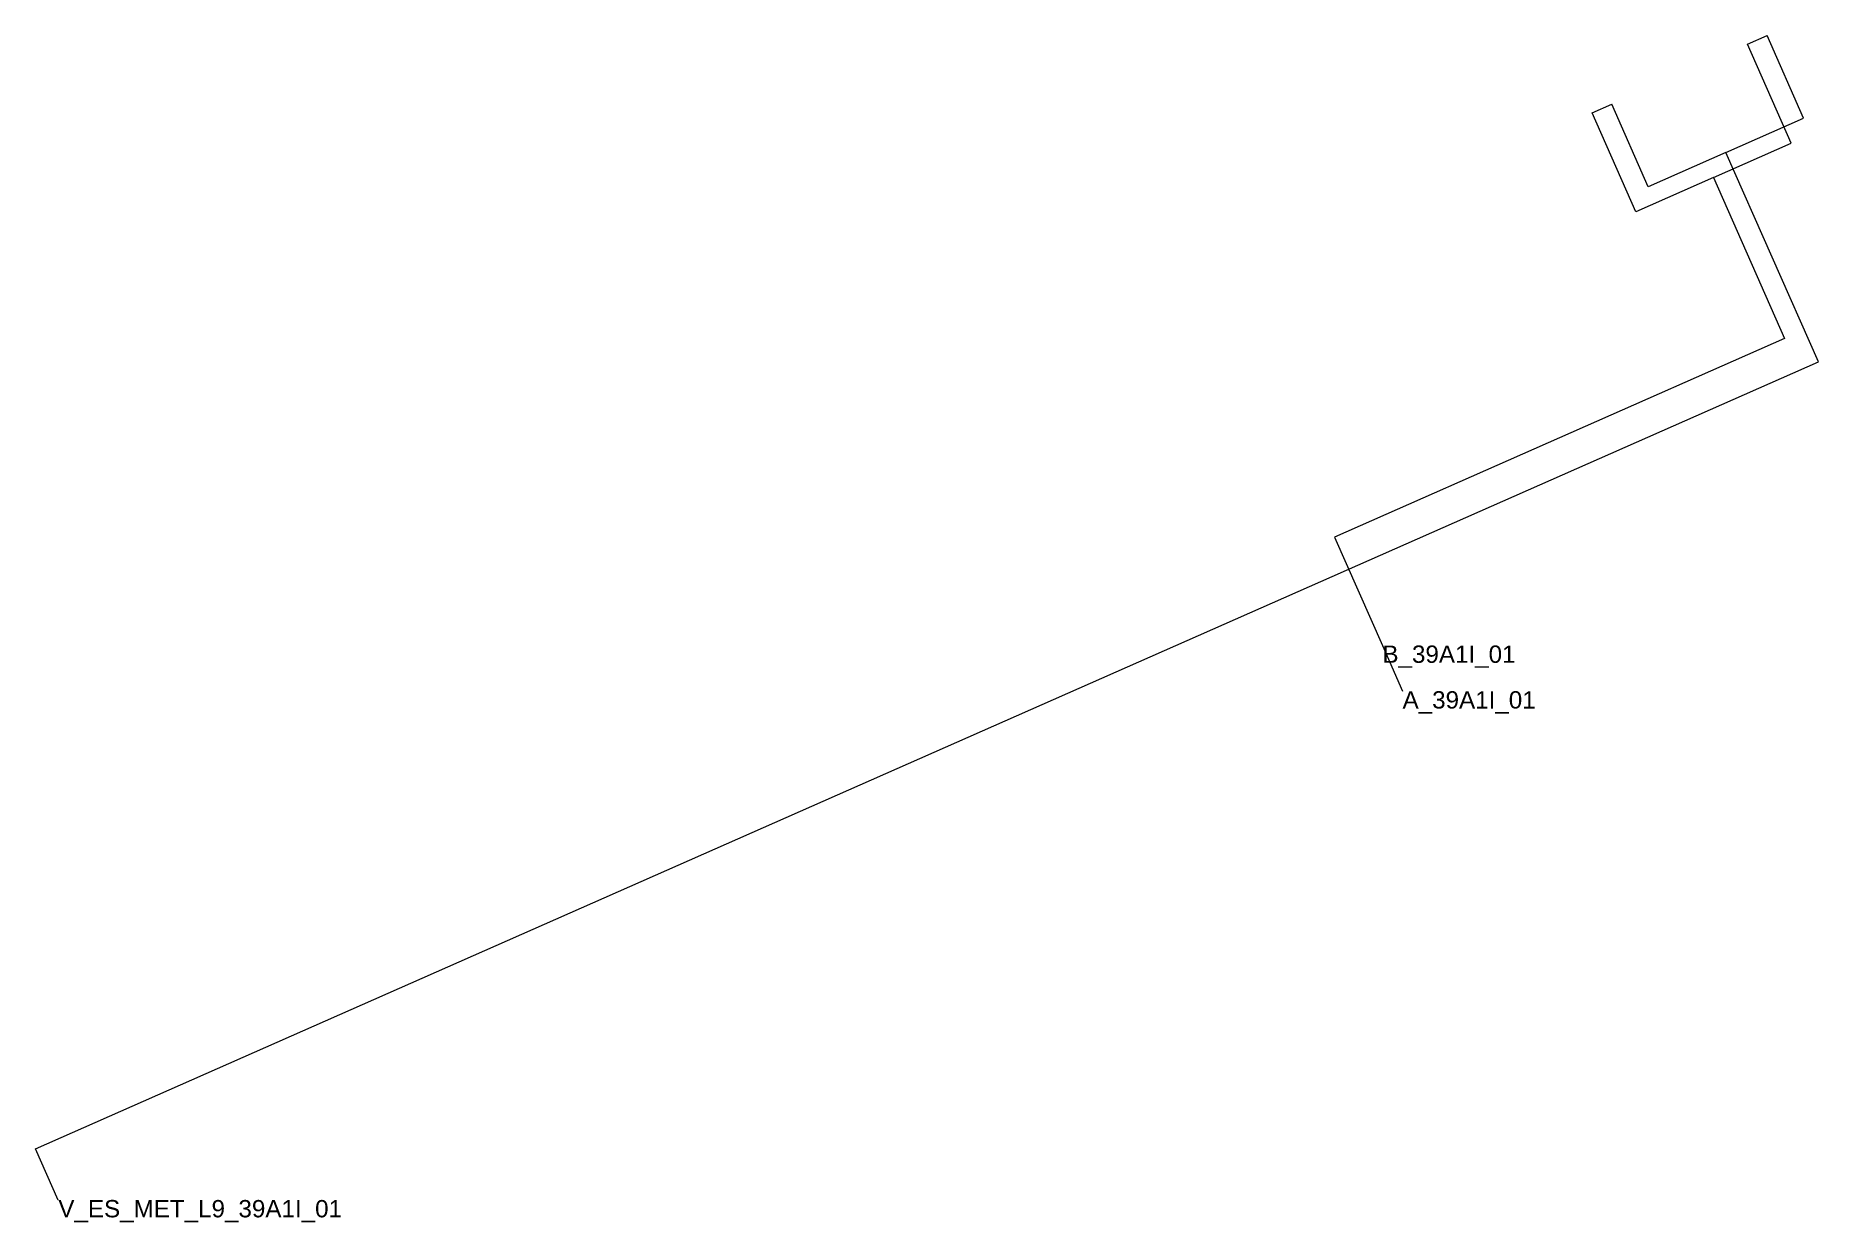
# Model space of a CAD drawing. Header units: metres. Extents: x 422176.4 to 422227.9, y 4571147.3 to 4571181.6.
import ezdxf
from ezdxf.enums import TextEntityAlignment as Align

# ---------------------------------------------------------------- set-up
doc = ezdxf.new("R2010")
doc.units = ezdxf.units.M
doc.header["$MEASUREMENT"] = 0
for name, color, linetype, lineweight, true_color in [('01_A_AccesTren_t', 40, 'Continuous', 0, 0xffd600), ('01_C_AccesExt_t', 251, 'Continuous', 0, 0x646464), ('01_I_AscensorD_l', 251, 'Continuous', 0, 0x646464), ('01_I_BarreraTarifaria_t', 251, 'Continuous', 0, 0x646464), ('01_I_HoritzontalD_l', 251, 'Continuous', 0, 0x646464)]:
    doc.layers.add(name, color=color, linetype=linetype, lineweight=lineweight, true_color=true_color)
doc.styles.add('Style-Arial', font='arial.ttf')

msp = doc.modelspace()

# ---------------------------------------------------------------- linework, layer by layer
at = {"layer": '01_I_AscensorD_l'}
for p, q in [((422225.828911, 4571181.355787), (422226.395071, 4571181.60569, -10)), ((422221.341158, 4571179.374871), (422221.907318, 4571179.624774, -10))]:
    msp.add_line(p, q, dxfattribs=at)
at = {"layer": '01_I_HoritzontalD_l'}
msp.add_line((422215.281839, 4571163.993454), (422215.864081, 4571162.674373), dxfattribs=at)
at = {"layer": '01_I_HoritzontalD_l', "flags": 128}
for points in [[(422224.846001, 4571177.508583), (422227.089881, 4571178.499031), (422225.828911, 4571181.355787)], [(422224.846001, 4571177.508583), (422222.60212, 4571176.518135), (422221.341158, 4571179.374871)], [(422224.846001, 4571177.508583), (422226.897512, 4571172.86084), (422213.900109, 4571167.123793), (422215.281839, 4571163.993454)]]:
    msp.add_lwpolyline(points, dxfattribs=at)
at = {"layer": '01_I_HoritzontalD_l', "elevation": -10, "flags": 128}
for points in [[(422225.202922, 4571178.23252), (422227.446803, 4571179.222968), (422226.395071, 4571181.60569)], [(422225.202922, 4571178.23252), (422222.959041, 4571177.242072), (422221.907318, 4571179.624774)], [(422177.043517, 4571147.979518), (422176.388954, 4571149.462381), (422227.871519, 4571172.186756), (422225.202922, 4571178.23252)]]:
    msp.add_lwpolyline(points, dxfattribs=at)

# ---------------------------------------------------------------- texts
at = {"layer": '01_A_AccesTren_t', "style": 'Style-Arial'}
msp.add_text('V_ES_MET_L9_39A1I_01', height=0.5, dxfattribs=at).set_placement((422177.043517, 4571147.979518, -10), align=Align.TOP_LEFT)
at = {"layer": '01_C_AccesExt_t', "style": 'Style-Arial'}
msp.add_text('A_39A1I_01', height=0.5, dxfattribs=at).set_placement((422215.864081, 4571162.674373), align=Align.TOP_LEFT)
at = {"layer": '01_I_BarreraTarifaria_t', "style": 'Style-Arial'}
msp.add_text('B_39A1I_01', height=0.5, dxfattribs=at).set_placement((422215.281839, 4571163.993454), align=Align.TOP_LEFT)

doc.saveas('drawing.dxf')
